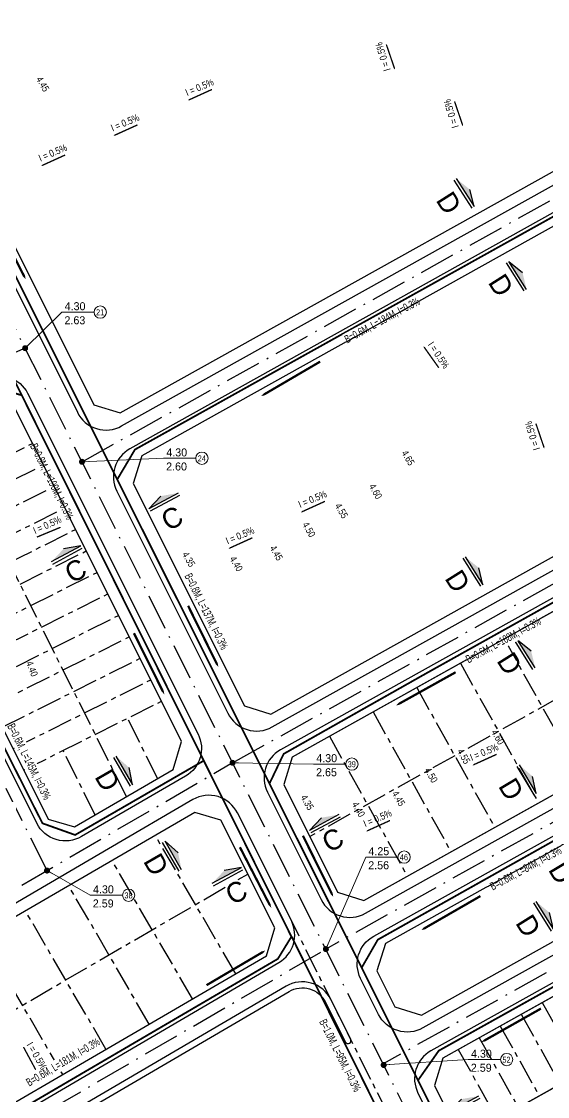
# Model space of a CAD drawing. Header units: metres. Extents: x 563124 to 573994, y 2062953 to 2068466.
# Drawn here: x 568867.5 to 568998.9, y 2066259.2 to 2066527.8 of the extents above; entities that cross this region are included whole.
import ezdxf
from ezdxf.enums import TextEntityAlignment as Align

# ---------------------------------------------------------------- set-up
doc = ezdxf.new("R2010")
doc.units = ezdxf.units.M
doc.linetypes.add('ACAD_ISO10W100', pattern=[18.5, 12, -3, 0.5, -3])
doc.linetypes.add('CENTER', pattern=[2, 1.25, -0.25, 0.25, -0.25])
for name, color, linetype in [('BoThamCo', 94, 'CONTINUOUS'), ('ChiaLo', 128, 'CENTER'), ('datOBt', 42, 'CONTINUOUS'), ('datOlienke', 42, 'CONTINUOUS'), ('datTruog', 134, 'CONTINUOUS'), ('do doc SN', 3, 'CONTINUOUS'), ('LogDg', 7, 'CONTINUOUS'), ('MC', 7, 'CONTINUOUS'), ('Nut tim', 7, 'CONTINUOUS'), ('thoatnuoc', 3, 'CONTINUOUS'), ('TimDg', 222, 'CONTINUOUS'), ('TNuoc', 7, 'CONTINUOUS'), ('ViaHeS', 32, 'CONTINUOUS')]:
    doc.layers.add(name, color=color, linetype=linetype)
doc.layers.add('caodotimduong', color=5, linetype='CONTINUOUS', lineweight=15)
doc.layers.add('TN', color=3, linetype='CONTINUOUS', lineweight=5)
doc.styles.add('IN', font='VHARIALN.ttf')
doc.styles.add('solo', font='VHARIALN.ttf')
doc.styles.add('STYLE3', font='VHBODO.ttf', dxfattribs={"width": 0.8, "height": 2.2})
doc.styles.add('text', font='VHARIALN.ttf')
doc.styles.add('VnBlackH', font='VHBLACK.ttf')
doc.linetypes.add('TN_WATER_SUPPLY', pattern='A,0.5,-0.2,["TN",Standard,S=0.1,R=0,X=-0.1,Y=-0.05],-0.2', length=0.9)
doc.dimstyles.new('kichthuocnut', dxfattribs={"dimtxt": 1.1, "dimasz": 0.5, "dimexe": 0.5, "dimexo": 0.5, "dimgap": 0.5, "dimtad": 1, "dimzin": 0, "dimdsep": 46, "dimtxsty": 'solo', "dimblk": 'BOXFILLED', "dimcen": 0.09, "dimdle": 1, "dimclrd": 256, "dimclre": 256, "dimclrt": 7, "dimadec": 0, "dimazin": 0, "dimtfac": 1, "dimtix": 1, "dimtofl": 0, "dimtmove": 1, "dimatfit": 3, "dimldrblk": 'ARCHTICK', "dimfxl": 1, "dimtfill": 1, "dimtfillclr": 2, "dimtolj": 1, "dimtzin": 0, "dimlwd": -1, "dimlwe": -1, "dimarcsym": 0})

# ---------------------------------------------------------------- blocks, each defined once
blk = doc.blocks.new('d')
at = {"layer": 'MC', "linetype": 'Continuous', "extrusion": (3.39823e-17, -4.39919e-09, 1)}
blk.add_hatch(color=6, dxfattribs=at).paths.add_polyline_path([(-489, 247), (-326, 193), (-652, 193)])
at = {"layer": 'MC', "linetype": 'Continuous', "extrusion": (-3.39823e-17, -4.39919e-09, 1)}
blk.add_hatch(color=6, dxfattribs=at).paths.add_polyline_path([(600, 247), (437, 193), (763, 193)])
at = {"layer": 'MC', "color": 6, "linetype": 'Continuous'}
for p, q in [((-326, 193, 0), (-489, 247, 0)), ((437, 193, 0), (600, 247, 0)), ((-652, 193, 0), (-326, 193, 0)), ((-652, 166, 0), (-326, 166, 0)), ((763, 193, 0), (437, 193, 0)), ((763, 166, 0), (437, 166, 0))]:
    blk.add_line(p, q, dxfattribs=at)
at = {"layer": 'MC', "style": 'VnBlackH'}
for rotation, p in [(0, (-487, -95)), (360, (593, -95))]:
    blk.add_text('c', height=197, rotation=rotation, dxfattribs=at).set_placement(p, align=Align.CENTER)
blk = doc.blocks.new('e')
at = {"layer": 'MC', "linetype": 'Continuous', "extrusion": (3.39823e-17, -4.39919e-09, 1)}
blk.add_hatch(color=6, dxfattribs=at).paths.add_polyline_path([(-473, 282), (-310, 227), (-636, 227)])
at = {"layer": 'MC', "linetype": 'Continuous', "extrusion": (-3.39823e-17, -4.39919e-09, 1)}
blk.add_hatch(color=6, dxfattribs=at).paths.add_polyline_path([(493, 282), (330, 227), (656, 227)])
at = {"layer": 'MC', "color": 6, "linetype": 'Continuous'}
for p, q in [((-636, 227, 0), (-310, 227, 0)), ((-310, 227, 0), (-473, 282, 0)), ((330, 227, 0), (493, 282, 0)), ((656, 227, 0), (330, 227, 0)), ((-636, 200, 0), (-310, 200, 0)), ((656, 200, 0), (330, 200, 0))]:
    blk.add_line(p, q, dxfattribs=at)
at = {"layer": 'MC', "style": 'VnBlackH'}
for rotation, p in [(0, (-472, -61)), (360, (486, -61))]:
    blk.add_text('d', height=197, rotation=rotation, dxfattribs=at).set_placement(p, align=Align.CENTER)
blk = doc.blocks.new('mt')
at = {"layer": 'TN', "linetype": 'Continuous'}
blk.add_lwpolyline([(6347, 0, 567, 567, 0), (-7039, 0, 2268, 0, 0), (-10714, 0, 0, 0, 0)], format="xyseb", dxfattribs=at)

msp = doc.modelspace()

# ---------------------------------------------------------------- linework, layer by layer
at = {"layer": 'BoThamCo'}
for points in [[(569047.04, 2066522.156), (569003.939, 2066600.336), (568994.365, 2066603.205), (568982.152, 2066596.774), (568839.8, 2066534.725), (568837.453, 2066528.255), (568885.569, 2066432.051), (568892.172, 2066430.015), (569045.088, 2066515.341)], [(569033.828, 2066322.4), (569028.955, 2066331.132), (569022.153, 2066333.062), (568958.443, 2066297.512), (568956.313, 2066290.604), (568960.796, 2066281.642), (568967.399, 2066279.607), (569031.898, 2066315.597)]]:
    msp.add_lwpolyline(points, close=True, dxfattribs=at)
msp.add_lwpolyline([(569065.645, 2066292.057), (569148.198, 2066338.121, 0.0006289), (569145.85, 2066342.537), (569063.209, 2066296.424), (569053.464, 2066313.889), (569049.971, 2066311.94), (569059.716, 2066294.475), (568977.361, 2066248.521), (568979.6, 2066244.045), (569062.152, 2066290.108), (569071.898, 2066272.643), (569075.391, 2066274.592)], format="xyb", close=True, dxfattribs=at)
at = {"layer": 'caodotimduong', "color": 5, "ltscale": 75}
for centre in [(568887.197, 2066455.221), (568912.591, 2066418.692), (568950.057, 2066342.305), (568963.08, 2066319.063), (568894.281, 2066309.527), (568988.714, 2066268.475)]:
    msp.add_circle(centre, 1.532, dxfattribs=at)
at = {"layer": 'ChiaLo', "ltscale": 5}
for points in [[(568893.709, 2066334.178), (568845.868, 2066429.832)], [(568835.845, 2066405.162), (568870.278, 2066422.384)], [(568838.529, 2066399.796), (568872.962, 2066417.018)], [(568841.213, 2066394.43), (568875.646, 2066411.652)], [(568843.897, 2066389.064), (568878.33, 2066406.285)], [(568846.58, 2066383.697), (568881.014, 2066400.919)], [(568849.264, 2066378.331), (568883.698, 2066395.553)], [(568851.948, 2066372.965), (568886.382, 2066390.187)], [(568854.632, 2066367.599), (568889.066, 2066384.82)], [(568857.316, 2066362.232), (568891.75, 2066379.454)], [(568860, 2066356.866), (568894.433, 2066374.088)], [(568988.082, 2066373.598), (569007.573, 2066338.668)], [(568862.684, 2066351.5), (568897.117, 2066368.722)], [(569019.415, 2066368.752), (568939.524, 2066324.173)], [(568977.166, 2066367.507), (568996.657, 2066332.577)], [(568865.368, 2066346.134), (568899.801, 2066363.355)], [(568966.251, 2066361.417), (568985.742, 2066326.487)], [(568868.052, 2066340.767), (568902.485, 2066357.989)], [(568955.335, 2066355.326), (568974.826, 2066320.396)], [(568901.504, 2066338.713), (568893.989, 2066353.74)], [(568944.419, 2066349.235), (568963.91, 2066314.305)], [(568885.915, 2066329.643), (568877.89, 2066345.688)], [(568921.031, 2066289.913), (568900.916, 2066324.488)], [(568910.227, 2066283.627), (568890.111, 2066318.202)], [(568800.658, 2066243.019), (568924.075, 2066314.823)], [(568899.422, 2066277.341), (568879.307, 2066311.916)], [(569049.971, 2066311.94), (569059.716, 2066294.475), (568977.381, 2066248.532)], [(568888.618, 2066271.055), (568868.503, 2066305.63)], [(568959.248, 2066254.557), (568934.922, 2066303.195)], [(568877.813, 2066264.769), (568857.698, 2066299.344)], [(568997.576, 2066282.703), (569007.321, 2066265.238)], [(568992.336, 2066279.78), (569002.082, 2066262.315)], [(568987.097, 2066276.856), (568996.842, 2066259.391)], [(568981.857, 2066273.933), (568991.603, 2066256.468)], [(568976.618, 2066271.009), (568986.363, 2066253.544)]]:
    msp.add_lwpolyline(points, dxfattribs=at)
at = {"layer": 'datOBt'}
for points in [[(569009.913, 2066385.78), (568935.159, 2066344.067), (568933.029, 2066337.159), (568946.467, 2066310.291), (568953.07, 2066308.256), (569029.404, 2066350.85)], [(568928.717, 2066294.385), (568930.802, 2066301.371), (568917.347, 2066328.274), (568910.789, 2066330.232), (568796.015, 2066263.457), (568793.93, 2066256.471), (568807.386, 2066229.568), (568813.944, 2066227.61)]]:
    msp.add_lwpolyline(points, close=True, dxfattribs=at)
at = {"layer": 'datOlienke'}
for points in [[(568865.087, 2066432.763), (568858.267, 2066435.237), (568832.092, 2066423.827), (568829.745, 2066417.357), (568874.151, 2066328.572), (568880.71, 2066326.615), (568905.41, 2066340.985), (568907.495, 2066347.972)], [(569049.971, 2066311.94), (568972.772, 2066268.863), (568970.642, 2066261.955), (568977.361, 2066248.521), (569059.716, 2066294.475)]]:
    msp.add_lwpolyline(points, close=True, dxfattribs=at)
at = {"layer": 'datTruog', "linetype": 'ByBlock'}
msp.add_lwpolyline([(569085.643, 2066441.779), (569087.596, 2066448.594), (569057.662, 2066502.89), (569050.881, 2066504.832), (568897.546, 2066419.272), (568895.416, 2066412.363), (568923.183, 2066356.846), (568929.785, 2066354.811)], close=True, dxfattribs=at)
at = {"layer": 'do doc SN', "color": 7}
for points in [[(568958.651, 2066522.074, 0.332, 0.332, 0), (568960.459, 2066516.784, 0.83, 0, 0), (568960.776, 2066515.857, 0, 0, 0)], [(568915.095, 2066510.848, 0.332, 0.332, 0), (568910.006, 2066508.536, 0.83, 0, 0), (568909.114, 2066508.13, 0, 0, 0)], [(568975.691, 2066507.847, 0.332, 0.332, 0), (568977.499, 2066502.558, 0.83, 0, 0), (568977.815, 2066501.631, 0, 0, 0)], [(568896.486, 2066501.997, 0.332, 0.332, 0), (568891.397, 2066499.685, 0.83, 0, 0), (568890.505, 2066499.279, 0, 0, 0)], [(568878.431, 2066494.474, 0.332, 0.332, 0), (568873.341, 2066492.161, 0.83, 0, 0), (568872.449, 2066491.756, 0, 0, 0)], [(568996.013, 2066427.351, 0.332, 0.332, 0), (568997.821, 2066422.062, 0.83, 0, 0), (568998.137, 2066421.135, 0, 0, 0)], [(568943.309, 2066407.937, 0.332, 0.332, 0), (568938.219, 2066405.624, 0.83, 0, 0), (568937.328, 2066405.219, 0, 0, 0)], [(568925.201, 2066398.84, 0.332, 0.332, 0), (568920.112, 2066396.527, 0.83, 0, 0), (568919.22, 2066396.122, 0, 0, 0)], [(568986.197, 2066344.735, 0.332, 0.332, 0), (568981.108, 2066342.422, 0.83, 0, 0), (568980.216, 2066342.017, 0, 0, 0)], [(568959.565, 2066328.203, 0.332, 0.332, 0), (568954.476, 2066325.89, 0.83, 0, 0), (568953.584, 2066325.485, 0, 0, 0)]]:
    msp.add_lwpolyline(points, format="xyseb", dxfattribs=at)
at = {"layer": 'thoatnuoc', "linetype": 'TN_WATER_SUPPLY', "ltscale": 10, "const_width": 0.455}
for points in [[(568833.66, 2066528.851), (568891.431, 2066413.416)], [(569048.493, 2066505.898), (568895.853, 2066420.881), (568891.389, 2066413.345)], [(568832.226, 2066426.121), (568857.768, 2066437.122), (568867.548, 2066434.466)], [(569090.238, 2066432.89), (568968.765, 2066365.053), (568932.999, 2066344.84), (568929.53, 2066337.576)], [(568828.191, 2066415.845), (568872.744, 2066327.504), (568880.907, 2066324.592), (568912.979, 2066343.112)], [(569129.866, 2066358.877), (568971.742, 2066270.682), (568966.483, 2066263.178)], [(569021.889, 2066335.173), (568956.519, 2066298.427), (568952.579, 2066291.577)], [(568792.74, 2066254.496), (568805.793, 2066228.16), (568814.961, 2066225.413), (568931.548, 2066293.632), (568934.969, 2066299.224)]]:
    msp.add_lwpolyline(points, dxfattribs=at)
at = {"layer": 'thoatnuoc', "color": 4, "linetype": 'TN_WATER_SUPPLY', "ltscale": 10, "const_width": 0.455}
for points in [[(568846.247, 2066477.263), (568934.929, 2066299.204)], [(568891.431, 2066413.416), (568923.113, 2066350.111), (568952.444, 2066291.51)]]:
    msp.add_lwpolyline(points, dxfattribs=at)
at = {"layer": 'thoatnuoc', "color": 5, "linetype": 'TN_WATER_SUPPLY', "ltscale": 10, "const_width": 0.455}
for points in [[(568934.969, 2066299.224), (568973.89, 2066220.977), (568972.783, 2066213.644)], [(568952.444, 2066291.51), (568987.811, 2066220.848)]]:
    msp.add_lwpolyline(points, dxfattribs=at)

# ---------------------------------------------------------------- block references
at = {"layer": 'MC', "zscale": 0.0254}
for name, p, xscale, yscale, rotation in [('e', (568979.903, 2066471.857), 0.0254, 0.0254, 302.3785998240103), ('d', (568891.923, 2066396.465), 0.02539999999891114, 0.0254000000004849, 28.49118495324862), ('e', (568982.078, 2066377.351), 0.0254, 0.0254, 302.2268062821558), ('e', (568894.179, 2066327.432), 0.0254, 0.0254, 299.9613144893215), ('e', (568995.203, 2066325.246), 0.0254, 0.0254, 300.857984927284), ('d', (568932.074, 2066316.116), 0.02539999999891114, 0.02540000000048792, 28.49118495324862), ('e', (568999.684, 2066291.208), 0.0254, 0.0254, 301.9390330352462), ('d', (568966.999, 2066245.808), 0.02539999999891114, 0.02540000000047371, 28.49118495324862)]:
    msp.add_blockref(name, p, dxfattribs=dict(at, xscale=xscale, yscale=yscale, rotation=rotation))
at = {"layer": 'thoatnuoc', "zscale": 0.001}
for p, xscale, yscale, rotation in [((568863.689, 2066472.989), 0.001, 0.001, 116.9447171762888), ((568936.641, 2066439.642), 0.001, 0.001, 30.34908894236179), ((568911.946, 2066376.147), 0.001, 0.001, 116.3014331330948), ((568898.425, 2066369.312), 0.001, 0.001, 116.3991820031327), ((568970.417, 2066362.152), 0.001, 0.001, 29.13846937138845), ((568940.626, 2066318.734), 0.001, 0.001, 116.4197138155479), ((568924.989, 2066315.878), 0.001000000000000009, 0.001000000000000001, 117.3125574057138), ((568976.658, 2066306.153), 0.001, 0.001, 29.95182167268058), ((568919.2, 2066290.281), 0.00100000000000018, 0.0009999999999998899, 210.4995322400881), ((568991.753, 2066278.092), 0.001, 0.001, 29.46175760924601)]:
    msp.add_blockref('mt', p, dxfattribs=dict(at, xscale=xscale, yscale=yscale, rotation=rotation))

# ---------------------------------------------------------------- texts
at = {"layer": 'caodotimduong', "color": 7, "ltscale": 75, "style": 'STYLE3'}
for s, p in [('4.30', (568880.893, 2066455.692)), ('2.63', (568880.848, 2066452.178)), ('4.30', (568906.286, 2066419.163)), ('2.60', (568906.242, 2066415.649)), ('4.30', (568943.752, 2066342.776)), ('2.65', (568943.708, 2066339.262)), ('4.25', (568956.775, 2066319.534)), ('2.56', (568956.731, 2066316.02)), ('4.30', (568887.977, 2066309.998)), ('2.59', (568887.932, 2066306.484)), ('4.30', (568982.409, 2066268.946)), ('2.59', (568982.365, 2066265.432))]:
    msp.add_text(s, height=2, rotation=359.99998, dxfattribs=at).set_placement(p, align=Align.CENTER)
at = {"layer": 'do doc SN', "color": 7, "style": 'IN'}
for s, rotation, p in [('i = 0.5%%%', 107.1922, (568959.717, 2066515.745)), ('4.45', 300.29631, (568871.096, 2066513.447)), ('i = 0.5%%%', 22.76222, (568908.9, 2066509.173)), ('i = 0.5%%%', 107.1922, (568976.757, 2066501.519)), ('i = 0.5%%%', 22.76222, (568890.291, 2066500.322)), ('i = 0.5%%%', 22.76222, (568872.236, 2066492.799)), ('i = 0.5%%%', 107.1922, (568997.079, 2066421.023)), ('4.65', 300.29631, (568962.367, 2066420.045)), ('4.60', 300.29631, (568954.231, 2066411.662)), ('i = 0.5%%%', 22.76222, (568937.114, 2066406.261)), ('4.55', 300.29631, (568945.714, 2066406.836)), ('i = 0.5%%%', 22.76222, (568919.006, 2066397.164)), ('4.50', 300.29631, (568937.578, 2066402.136)), ('4.45', 300.29631, (568929.441, 2066396.294)), ('4.40', 292.26791, (568868.594, 2066367.587)), ('4.60', 300.29631, (568984.772, 2066350.307)), ('i = 0.5%%%', 22.76222, (568980.002, 2066343.059)), ('4.55', 300.29631, (568976.254, 2066345.481)), ('4.50', 300.29631, (568968.118, 2066340.782)), ('4.35', 300.29631, (568937.177, 2066333.967)), ('4.45', 300.29631, (568959.982, 2066334.939)), ('4.40', 300.29631, (568949.978, 2066332.239)), ('i = 0.5%%%', 22.76222, (568953.37, 2066326.528))]:
    msp.add_text(s, height=1.75, rotation=rotation, dxfattribs=at).set_placement(p)
at = {"layer": 'Nut tim', "color": 7, "ltscale": 75, "style": 'STYLE3', "width": 0.8}
for s, p in [('21', (568887.155, 2066454.429)), ('24', (568912.549, 2066417.9)), ('39', (568950.015, 2066341.514)), ('46', (568963.038, 2066318.271)), ('38', (568894.24, 2066308.736)), ('52', (568988.672, 2066267.684))]:
    msp.add_text(s, height=1.5, rotation=0.00002, dxfattribs=at).set_placement(p, align=Align.CENTER)

# ---------------------------------------------------------------- leaders
at = {"layer": 'caodotimduong', "color": 5, "ltscale": 75}
for points in [[(568868.425, 2066446.209), (568877.607, 2066455.221), (568885.666, 2066455.221)], [(568882.625, 2066417.817), (568903, 2066418.692), (568911.059, 2066418.692)], [(568920.239, 2066342.613), (568940.466, 2066342.305), (568948.525, 2066342.305)], [(568943.543, 2066296.069), (568953.489, 2066319.063), (568961.548, 2066319.063)], [(568873.881, 2066315.7), (568884.691, 2066309.527), (568892.75, 2066309.527)], [(568957.992, 2066267.128), (568979.123, 2066268.475), (568987.182, 2066268.475)]]:
    msp.add_leader(points, dimstyle='kichthuocnut', override={"dimasz": 1.5, "dimclrd": 5, "dimldrblk": 'Dot'}, dxfattribs=at)

# ---------------------------------------------------------------- next in the draw order: wipeouts: each hides what was drawn before it
for points in [[(568949.212, 2066446.607), (568967.715, 2066456.59), (568966.124, 2066459.539), (568947.621, 2066449.556)], [(568868.791, 2066421.489), (568878.178, 2066402.677), (568881.176, 2066404.173), (568871.789, 2066422.985)], [(568907.384, 2066389.044), (568916.771, 2066370.231), (568919.77, 2066371.727), (568910.383, 2066390.54)], [(568979.494, 2066366.669), (568997.998, 2066376.653), (568996.406, 2066379.602), (568977.903, 2066369.618)], [(568863.108, 2066351.511), (568872.495, 2066332.698), (568875.493, 2066334.194), (568866.107, 2066353.007)], [(568985.086, 2066309.671), (569003.589, 2066319.654), (569001.998, 2066322.604), (568983.495, 2066312.62)], [(568869.776, 2066260.951), (568887.863, 2066271.669), (568886.155, 2066274.552), (568868.067, 2066263.834)]]:
    msp.add_wipeout(points).translate(0, 0, 0).dxf.layer = 'TNuoc'
msp.add_wipeout([(568940.797, 2066278.106), (568950.184, 2066259.294), (568953.183, 2066260.79), (568943.796, 2066279.603)]).dxf.layer = 'TNuoc'

# ---------------------------------------------------------------- next in the draw order: linework, layer by layer
at = {"layer": 'do doc SN', "color": 7}
for points in [[(568971.749, 2066441.324, 0.332, 0.332, 0), (568968.507, 2066445.879, 0.83, 0, 0), (568967.939, 2066446.677, 0, 0, 0)], [(568871.338, 2066399.003, 0.332, 0.332, 0), (568876.502, 2066401.145, 0.83, 0, 0), (568877.407, 2066401.52, 0, 0, 0)], [(568868.014, 2066271.591, 0.332, 0.332, 0), (568870.667, 2066266.67, 0.83, 0, 0), (568871.132, 2066265.808, 0, 0, 0)]]:
    msp.add_lwpolyline(points, format="xyseb", dxfattribs=at)
at = {"layer": 'LogDg'}
for points in [[(569007.235, 2066606.786, 0.408612), (568995.16, 2066610.404), (568979.552, 2066602.186), (568836.129, 2066539.669, 0.429738), (568832.17, 2066528.757), (568881.472, 2066430.184, 0.4275137), (568892.525, 2066426.776), (569049.192, 2066514.196, 0.4127164), (569052.299, 2066525.044)], [(568831.142, 2066426.686), (568858.681, 2066438.689, -0.3988577), (568869.033, 2066434.934), (568911.615, 2066349.796, -0.3958327), (568908.483, 2066339.302), (568882.5, 2066324.186, -0.4328365), (568871.322, 2066327.522), (568827.183, 2066415.773, -0.429738)], [(568928.936, 2066335.283), (568942.369, 2066308.425, 0.4275137), (568953.422, 2066305.017), (569114.853, 2066395.095, 0.4127164), (569117.961, 2066405.943), (569103.477, 2066432.215, 0.4157123), (569092.573, 2066435.339), (568932.193, 2066345.848, 0.4010374)], [(568967.751, 2066276.368, -0.4275137), (568956.698, 2066279.775), (568952.22, 2066288.728, -0.4010374), (568955.497, 2066299.304), (569020.691, 2066335.682, -0.4142136), (569031.575, 2066332.594), (569036.448, 2066323.861, -0.4142136), (569033.36, 2066312.977)]]:
    msp.add_lwpolyline(points, format="xyb", close=True, dxfattribs=at)
for points in [[(569075.758, 2066432.827), (569089.747, 2066440.633, 0.4127164), (569092.855, 2066451.482), (569062.921, 2066505.778, 0.4157123), (569052.017, 2066508.901), (568894.579, 2066421.052, 0.4010374), (568891.323, 2066410.487), (568919.085, 2066354.98)], [(568919.085, 2066354.98, 0.4275137), (568930.138, 2066351.572), (569075.758, 2066432.827)], [(569159.662, 2066329.214, 0.0041726), (569144.022, 2066358.59, 0.4175495), (569133.094, 2066361.757), (568969.806, 2066270.644, 0.4010374), (568966.549, 2066260.079), (568983.565, 2066226.058, 0.4275137), (568994.618, 2066222.651), (569154.471, 2066311.848, 0.4060167), (569159.662, 2066329.214)], [(568889.241, 2066321.166), (568794.398, 2066265.585, 0.3958327), (568791.266, 2066255.091), (568804.712, 2066228.207, 0.4328365), (568815.89, 2066224.87), (568931.79, 2066292.702, 0.3958327), (568934.922, 2066303.195), (568921.475, 2066330.08, 0.4328365), (568910.297, 2066333.416), (568889.241, 2066321.166)], [(568933.588, 2066286.802), (568838.707, 2066231.272, 0.4132867), (568838.437, 2066230.248, 0.4151411), (568839.465, 2066229.977), (568934.346, 2066285.508, -0.433604), (568943.442, 2066282.805), (568948.403, 2066272.887, 0.4326641), (568949.45, 2066272.574, 0.3960006), (568949.744, 2066273.558), (568944.784, 2066283.476, 0.433604), (568933.588, 2066286.802)]]:
    msp.add_lwpolyline(points, format="xyb", dxfattribs=at)
at = {"layer": 'TimDg', "linetype": 'ACAD_ISO10W100', "ltscale": 0.75}
for points in [[(569046.184, 2066090.796), (568821.579, 2066539.873)], [(568882.625, 2066417.817), (569062.83, 2066518.37)], [(568868.425, 2066446.209), (568638.692, 2066346.072)], [(568920.239, 2066342.613), (569103.386, 2066444.808)], [(568873.881, 2066315.7), (568819.313, 2066424.802)], [(569128.494, 2066399.271), (568943.543, 2066296.069)], [(569143.943, 2066371.247), (568957.852, 2066267.409)], [(568706.63, 2066158.234), (568943.543, 2066296.069)]]:
    msp.add_lwpolyline(points, dxfattribs=at)
msp.add_lwpolyline([(568338.847, 2066089.658), (568682.162, 2066204.873, 0.0508293), (568687.704, 2066207.383), (568920.216, 2066342.658)], format="xyb", dxfattribs=at)
msp.add_lwpolyline([(568338.847, 2066089.658), (568682.162, 2066204.873, 0.0508293), (568687.704, 2066207.383), (568920.216, 2066342.658)], format="xyb", dxfattribs=at)
at = {"layer": 'ViaHeS'}
for points in [[(568982.152, 2066596.774), (568839.8, 2066534.725), (568837.453, 2066528.255), (568885.569, 2066432.051), (568892.172, 2066430.015), (569045.088, 2066515.341), (569047.04, 2066522.156), (569003.939, 2066600.336), (568994.365, 2066603.205)], [(568880.71, 2066326.615), (568905.41, 2066340.985), (568907.495, 2066347.972), (568865.087, 2066432.763), (568858.267, 2066435.237), (568832.092, 2066423.827), (568829.745, 2066417.357), (568874.151, 2066328.572)], [(568933.029, 2066337.159), (568946.467, 2066310.291), (568953.07, 2066308.256), (569110.749, 2066396.24), (569112.701, 2066403.055), (569098.217, 2066429.328), (569091.437, 2066431.27), (568935.159, 2066344.067)], [(569031.898, 2066315.597), (569033.828, 2066322.4), (569028.955, 2066331.132), (569022.153, 2066333.062), (568958.443, 2066297.512), (568956.313, 2066290.604), (568960.796, 2066281.642), (568967.399, 2066279.607)], [(568928.717, 2066294.385), (568930.802, 2066301.371), (568917.347, 2066328.274), (568910.789, 2066330.232), (568796.015, 2066263.457), (568793.93, 2066256.471), (568807.386, 2066229.568), (568813.944, 2066227.61)]]:
    msp.add_lwpolyline(points, close=True, dxfattribs=at)
for points in [[(569085.643, 2066441.779), (569087.596, 2066448.594), (569057.662, 2066502.89), (569050.881, 2066504.832), (568897.546, 2066419.272), (568895.416, 2066412.363), (568923.183, 2066356.846), (568929.785, 2066354.811)], [(568929.785, 2066354.811), (569085.643, 2066441.779)]]:
    msp.add_lwpolyline(points, dxfattribs=at)
msp.add_lwpolyline([(569138.739, 2066355.746), (569131.98, 2066357.701), (568972.772, 2066268.863), (568970.642, 2066261.955), (568986.41, 2066230.428), (568992.97, 2066228.468), (568998.799, 2066231.855), (569151.368, 2066316.987), (569154.253, 2066326.61, 0.0041512)], format="xyb", close=True, dxfattribs=at)

# ---------------------------------------------------------------- next in the draw order: texts
at = {"layer": 'do doc SN', "color": 7, "style": 'IN'}
for s, rotation, p in [('i = 0.5%%%', 303.77138, (568968.921, 2066447.086)), ('i = 0.5%%%', 24.20181, (568870.909, 2066399.744)), ('4.35', 300.29631, (568907.552, 2066394.7)), ('4.40', 300.29631, (568919.437, 2066393.594)), ('i = 0.5%%%', 300.37755, (568868.699, 2066272.172))]:
    msp.add_text(s, height=1.75, rotation=rotation, dxfattribs=at).set_placement(p)
at = {"layer": 'TNuoc', "color": 7, "linetype": 'ByBlock', "style": 'text', "width": 0.8}
for s, rotation, p in [('b=0.6m, l=184m, i=0.3%%%', 28.34896, (568957.585, 2066453.208, 0)), ('b=0.8m, l=190m, i=0.3%%%', 296.5175, (568875.121, 2066412.909, 0)), ('b=0.8m, l=137m, i=0.3%%%', 296.5175, (568913.715, 2066380.464, 0)), ('b=0.6m, l=188m, i=0.3%%%', 28.34896, (568987.868, 2066373.271, 0)), ('b=0.6m, l=145m, i=0.3%%%', 296.5175, (568869.438, 2066342.931, 0)), ('b=0.6m, l=84m, i=0.3%%%', 28.34896, (568993.459, 2066316.273, 0)), ('b=1.0m, l=95m, i=0.3%%%', 296.5175, (568947.128, 2066269.526)), ('b=0.6m, l=181m, i=0.3%%%', 30.65101, (568877.877, 2066267.883, 0))]:
    msp.add_text(s, height=2, rotation=rotation, dxfattribs=at).set_placement(p, align=Align.MIDDLE_CENTER)

doc.saveas('drawing.dxf')
